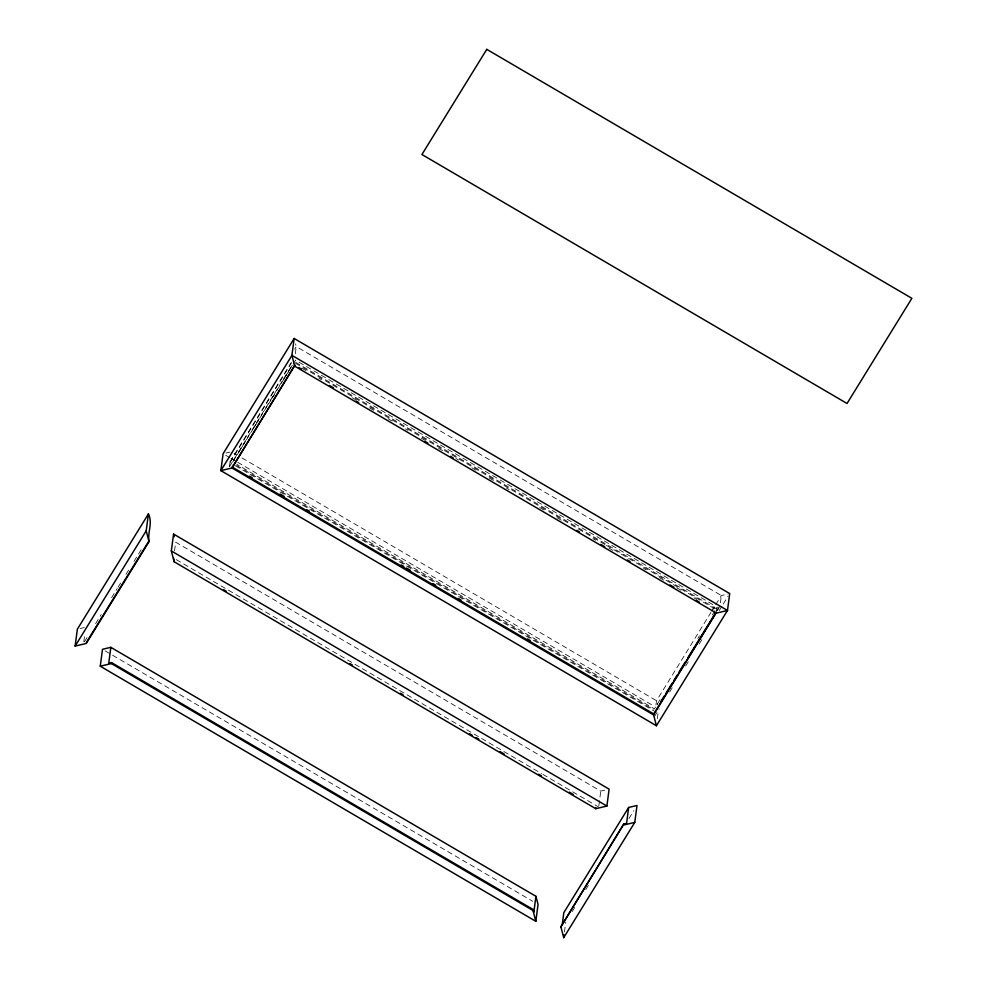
<?xml version="1.0" encoding="UTF-8"?>
<svg xmlns="http://www.w3.org/2000/svg" width="987" height="987" viewBox="0 0 987 987"><rect width="100%" height="100%" fill="white"/><g stroke="black" fill="none" stroke-linecap="round" stroke-linejoin="round"><path stroke-width="0.74" stroke-dasharray="4.93 3.7" d="M83.796 641.673L84.549 635.887M174.539 550.845L175.674 542.159L600.775 791.142L606.339 789.81M229.515 466.222L230.279 460.423M295.31 353.815L296.26 346.585L295.557 343.883M564.453 932.012L565.748 922.154M598.875 805.602L600.775 791.142M655.948 705.063L656.528 700.721L710.961 612.433M657.342 718.696L658.267 711.652M720.411 602.786L721.361 595.556L296.26 346.585L294.669 349.176M84.401 641.821L87.609 636.627M95.603 623.648L101.217 614.556M111.617 597.678L117.219 588.585M118.021 587.29L121.228 582.096M126.028 574.311L129.235 569.117M134.035 561.319L142.844 547.045M230.119 461.62L290.968 362.945M291.634 362.636L229.996 462.607L233.981 464.939M229.453 466.678L292.695 364.104M232.772 461.941L268.982 403.214M272.202 397.995L292.325 365.363M293.127 364.067L295.545 360.144L715.822 606.302M238.94 452.083L245.344 441.695M253.338 428.716L258.952 419.623M268.55 404.041L274.152 394.96M283.762 379.378L292.571 365.091M711.763 611.138L714.958 605.944M715.76 604.649L721.361 595.556L728.32 593.903M660.019 699.746L654.393 708.876L236.769 464.285M697.846 638.404L699.45 635.788M712.33 614.913L717.154 607.079L716.624 611.15L712.626 608.806M716.858 610.62L720.066 605.426M717.537 610.311L719.141 607.721M719.215 610.595L722.435 605.352M723.249 604.044L728.098 596.185M654.43 716.636L659.23 708.851M669.642 691.973L672.838 686.779M685.644 666.003L688.852 660.809M699.252 643.931L702.46 638.737M628.929 818.581L633.777 810.722M572.127 911.667L575.335 906.473M585.735 889.595L588.943 884.401M225.863 453.07L230.033 452.083M80.132 628.534L84.302 627.535M295.631 362.291L719.4 610.484M295.495 363.278L605.019 544.565M606.351 545.342L717.944 610.694M301.652 368.114L306.982 371.223M318.949 378.231L321.602 379.798M352.199 397.712L356.184 400.043M369.483 407.841L374.801 410.95M388.101 418.747L392.098 421.079M405.398 428.864L408.05 430.431M421.363 438.216L425.348 440.547M438.647 448.345L442.632 450.677M455.932 458.474L458.597 460.028M471.897 467.813L475.882 470.157M489.182 477.942L494.512 481.064M506.479 488.072L509.132 489.626M539.729 507.54L545.046 510.661M557.013 517.669L562.343 520.791M592.928 538.705L595.593 540.259M608.893 548.056L612.878 550.388M643.475 568.302L646.127 569.857M659.427 577.654L664.744 580.763M676.724 587.783L682.042 590.892M694.009 597.9L696.674 599.467M234.079 453.304L236.732 454.859M242.049 457.968L656.528 700.721L657.576 704.78M225.739 455.291L229.724 457.623M231.044 458.4L236.362 461.509M237.682 462.286L654.652 706.507M236.769 465.506L653.9 709.813M235.313 465.716L653.764 710.8M176.241 559.629L541.555 773.598M542.887 774.376L598.677 807.045M105.14 650.877L532.733 901.304"/><path stroke-width="1.48" d="M75.123 646.09L77.356 629.188L148.42 513.931C152.985 522.9 147.371 532.499 149.025 541.641L86.251 643.45L75.123 646.09L146.199 530.833L148.42 513.931M100.267 666.213L102.488 649.31L110.828 647.324L535.929 896.307L538.051 904.413L535.818 921.315L100.267 666.213L111.383 663.572L533.005 910.495L535.818 921.315M110.828 647.324L108.743 663.239L111.519 662.585L533.128 909.508L533.844 912.222L535.929 896.307M111.383 663.572L111.519 662.585M171.331 550.956L173.564 534.053L609.115 789.144L606.894 806.046L595.766 808.698L174.156 561.776L171.331 550.956L606.894 806.046M174.156 561.776L173.576 558.074M294.151 338.467L291.93 355.369L220.854 470.639L231.982 467.986L294.879 365.202L231.982 467.986L653.591 714.921L656.417 725.741L727.481 610.472L729.714 593.569L294.151 338.467L223.087 453.736L220.854 470.639L656.417 725.741M533.005 910.495L533.128 909.508M560.887 926.83L623.784 824.046L626.572 823.38L628.657 807.465L637.01 805.478L634.777 822.381L563.713 937.65L560.887 926.83L623.784 824.046M562.294 924.214L563.824 912.63L628.657 807.465M563.713 937.65L564.083 934.837M595.766 808.698L595.901 807.711M653.727 713.934L653.591 714.921L716.488 612.137L653.727 713.934L232.105 466.999M86.387 642.451L149.148 540.654M661.093 701.202L664.313 695.983M665.929 693.367L672.357 682.93M673.973 680.314L677.193 675.096M678.797 672.492L685.237 662.043M687.655 658.132L715.809 612.446M623.661 825.033L634.777 822.381M298.864 367.534L301.529 369.101M329.461 385.461L333.446 387.792M356.06 401.03L358.713 402.597M425.212 441.534L427.877 443.101M450.491 456.339L453.144 457.894M576.84 530.34L579.492 531.894M600.775 544.368L604.772 546.699M627.374 559.937L630.039 561.504M669.939 584.872L673.924 587.203M696.538 600.454L699.203 602.008M249.526 476.141L252.191 477.696M280.123 494.055L284.108 496.387M306.723 509.637L309.375 511.192M401.154 564.946L403.806 566.501M406.471 568.056L410.456 570.4M433.071 583.638L435.736 585.192M458.338 598.443L461.003 599.997M527.502 638.947L530.167 640.501M223.494 589.609L226.159 591.164M349.842 663.609L352.507 665.164M400.389 693.207L403.041 694.762M469.553 733.711L472.205 735.266M476.203 737.61L478.855 739.164M500.138 751.625L504.123 753.969M538.705 774.215L541.37 775.782M569.302 792.129L573.287 794.473M173.564 534.053L174.267 536.755M146.199 530.833L149.025 541.641M486.776 49.35L421.93 154.515L847.031 403.486L911.877 298.321L486.776 49.35M727.481 610.472L716.365 613.124L294.743 366.189L291.93 355.369L727.481 610.472"/></g></svg>
